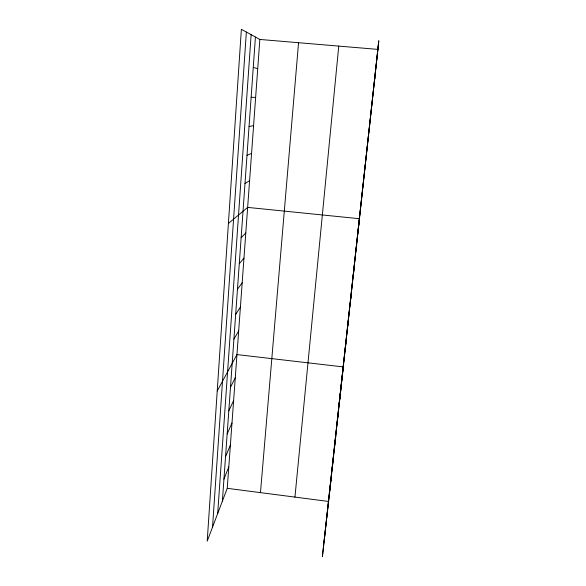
<?xml version="1.0" encoding="UTF-8"?>
<svg xmlns="http://www.w3.org/2000/svg" width="586" height="586" viewBox="0 0 586 586"><rect width="100%" height="100%" fill="white"/><g stroke="black" fill="none" stroke-linecap="round" stroke-linejoin="round"><path stroke-width="0.88" d="M374.85 78.912L374.894 78.019M212.535 527.092L246.362 32.047M217.684 513.534L251.13 34.662M222.372 501.169L255.43 37.021M227.243 488.328L259.847 39.452L241.366 29.3L207.21 541.142L227.243 488.328L328.621 501.462L322.381 556.7L378.79 40.756L328.621 501.462M260.47 492.636L298.56 42.712M294.941 497.096L338.759 46.096M324.043 541.991L378.6 43.1M331.998 470.162L333.375 458.018M329.53 492.701L330.98 479.905M338.898 405.593L343.345 366.924L236.956 354.589L217.23 391.001M337.053 423.986L338.283 413.196M339.638 400.326L340.788 390.247M334.503 447.265L335.807 435.779M350.435 301.629L351.248 294.663M347.666 326.929L348.567 319.143M344.942 351.805L345.938 343.228M353.248 275.889L353.973 269.772M356.112 249.702L356.742 244.457M357.357 236.751L359.555 218.725L247.644 207.4L228.408 223.478M362.089 195.109L362.507 191.747M365.203 166.644L365.51 164.292M368.374 137.651L368.572 136.34M223.94 479.121L228.796 466.896M225.537 456.714L230.379 445.126M227.163 433.948L231.983 423.019M228.804 410.808L233.616 400.568M230.481 387.295L235.272 377.758M233.917 339.096L238.663 331.039M235.675 314.389L240.406 307.115M237.462 289.264L242.172 282.796M239.286 263.707L243.966 258.082M241.132 237.718L245.79 232.95M244.992 183.543L249.592 180.627M247.006 155.305L251.57 153.386M249.05 126.547L253.584 125.66M251.138 97.261L255.635 97.437M259.847 39.452L378.08 49.407M253.262 67.427L257.723 68.701"/></g></svg>
